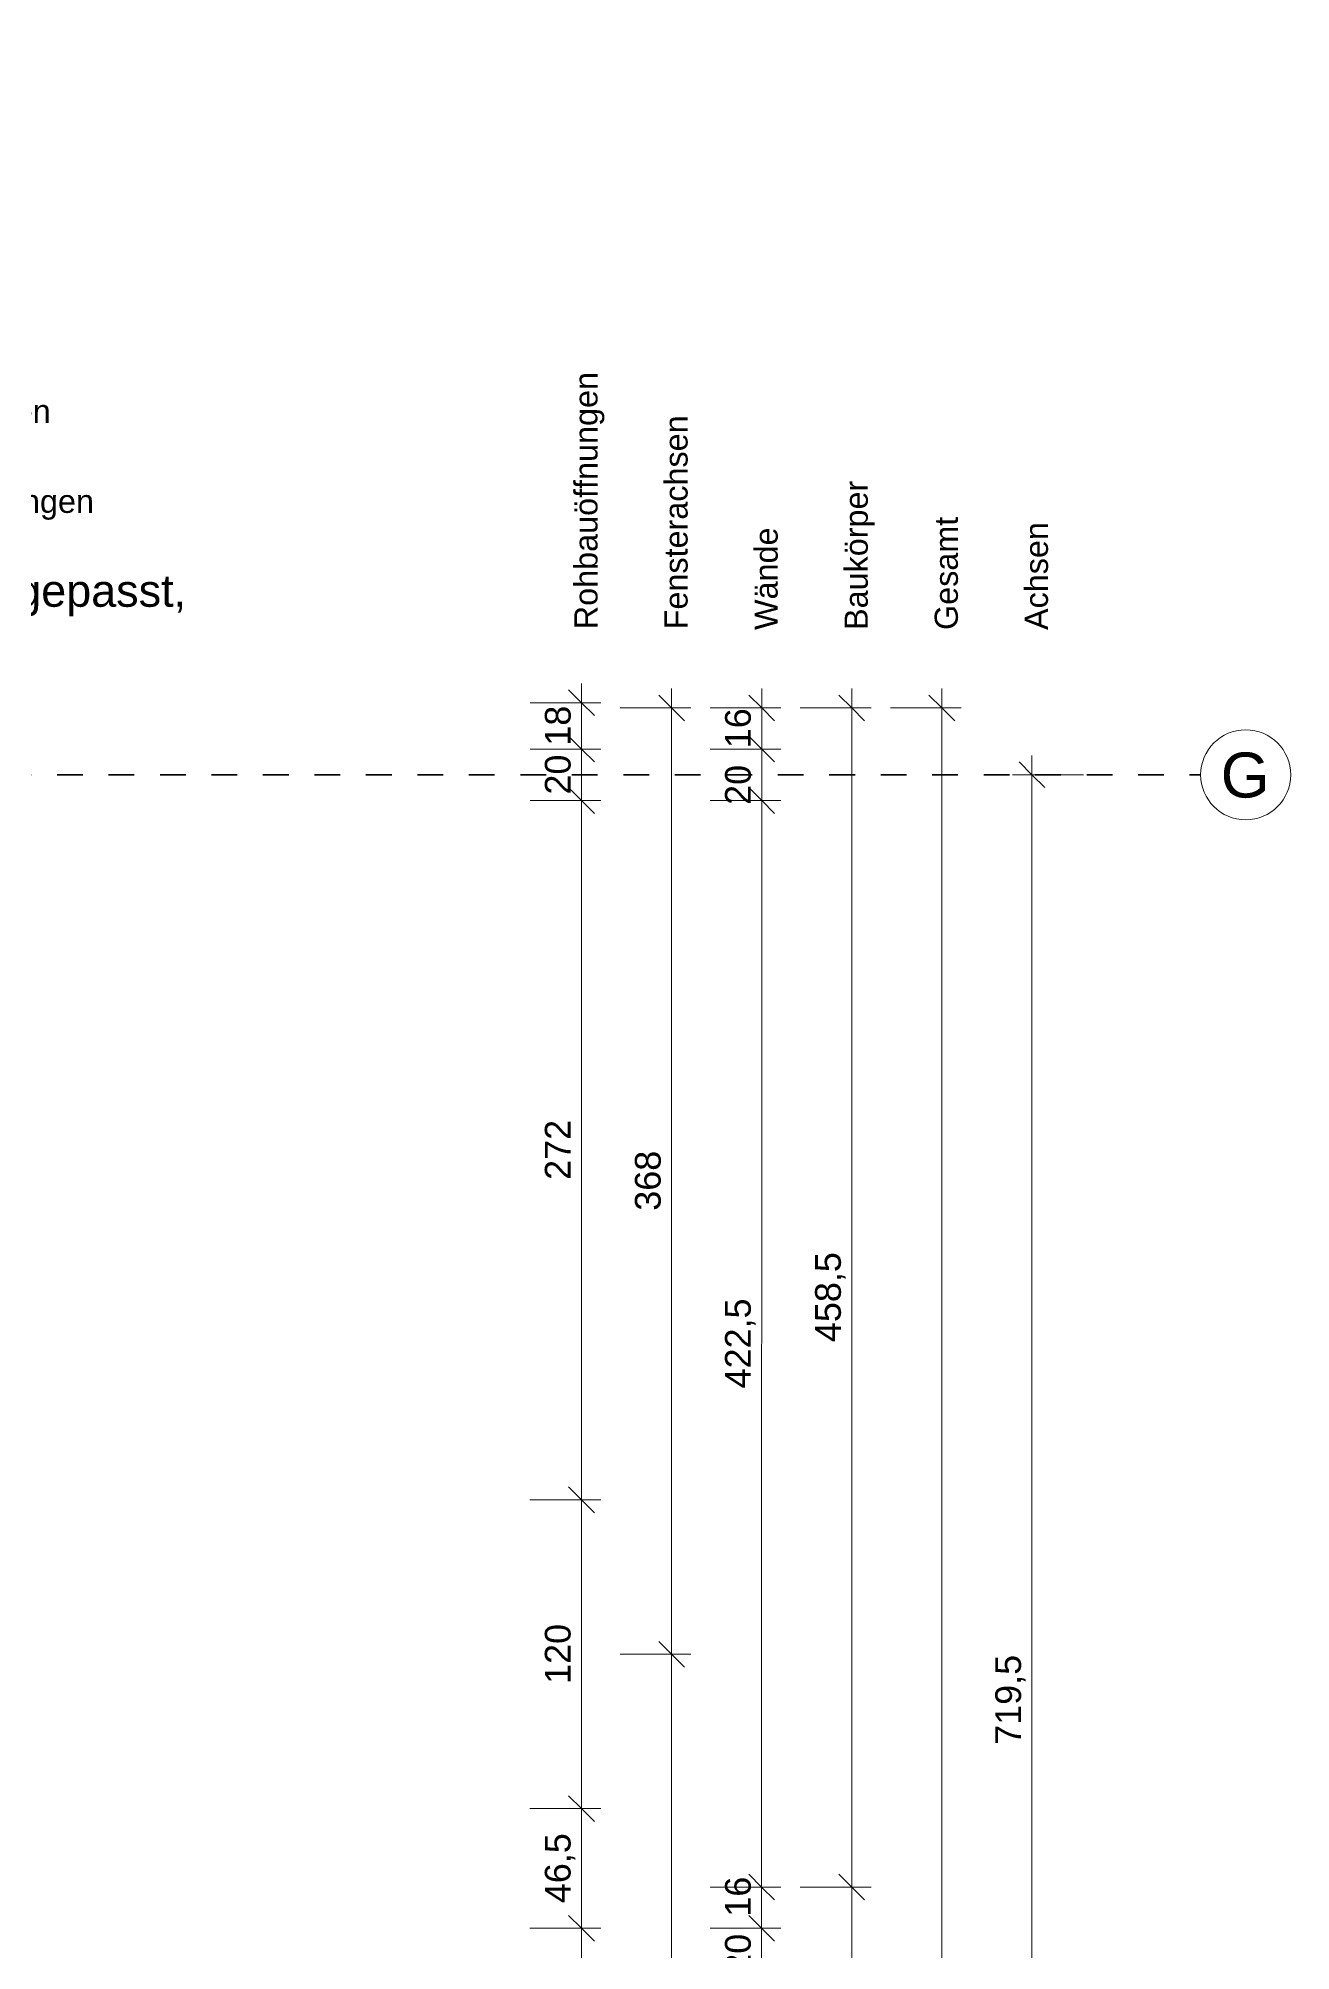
# Model space of a CAD drawing. Header units: metres. Extents: x -67.4 to -27.2, y 43.9 to 89.6.
# Drawn here: x -36.32 to -31.45, y 78.41 to 85.84 of the extents above; entities that cross this region are included whole.
import ezdxf

# ---------------------------------------------------------------- set-up
doc = ezdxf.new("R2010")
doc.units = ezdxf.units.M
doc.linetypes.add('Strich Punkt Mittel', pattern=[0.015875, 0.00635, -0.004763, 0, -0.004763])
for name, color, linetype, lineweight in [('A_Bemassung-50_', 4, 'Continuous', 9), ('A_Bemassung_', 4, 'Continuous', 9), ('A_Beschriftung_', 7, 'Continuous', 9), ('A_Raster_', 1, 'Continuous', 9), ('G-ANNO-REVC-IDEN_', 71, 'Continuous', 9)]:
    doc.layers.add(name, color=color, linetype=linetype, lineweight=lineweight)
doc.styles.add('Arial_1', font='arial.ttf', dxfattribs={"height": 0.175})
doc.styles.add('Arial_3', font='arial.ttf', dxfattribs={"height": 0.125})
doc.styles.add('Arial_5', font='arial.ttf', dxfattribs={"height": 0.1})
doc.styles.add('Arial_9', font='arial.ttf', dxfattribs={"height": 0.0018})
doc.dimstyles.new('WGA-Bemaßung', dxfattribs={"dimscale": 0.3048, "dimtxt": 0.102026, "dimasz": 0.328084, "dimexe": 0.246063, "dimexo": 0.0625, "dimgap": 0.04101, "dimtad": 1, "dimdec": 1, "dimlfac": 100, "dimrnd": 0.5, "dimdsep": 46, "dimtxsty": 'Arial_5', "dimblk1": 'OBLIQUE', "dimblk2": 'OBLIQUE', "dimsah": 1, "dimcen": 0.09, "dimdle": 0.246063, "dimazin": 2, "dimtfac": 1, "dimtdec": 4, "dimtix": 1, "dimtmove": 0, "dimatfit": 3, "dimfxl": 0.656168, "dimfxlon": 1, "dimtvp": 1, "dimtolj": 1, "dimtzin": 0, "dimarcsym": 2})
doc.dimstyles.new('WGA-Bemaßung_2', dxfattribs={"dimscale": 0.3048, "dimtxt": 0.102026, "dimasz": 0.328084, "dimexe": 0.246063, "dimexo": 0.0625, "dimgap": 0.04101, "dimtad": 1, "dimdec": 1, "dimlfac": 100, "dimrnd": 0.5, "dimdsep": 46, "dimtxsty": 'Arial_5', "dimblk1": 'OBLIQUE', "dimblk2": 'OBLIQUE', "dimsah": 1, "dimcen": 0.09, "dimdle": 0.246063, "dimazin": 2, "dimtfac": 1, "dimtdec": 4, "dimtix": 1, "dimtmove": 2, "dimatfit": 3, "dimfxl": 0.656168, "dimfxlon": 1, "dimtvp": 1, "dimtolj": 1, "dimtzin": 0, "dimarcsym": 2})
doc.dimstyles.new('WGA-Bemaßung_4', dxfattribs={"dimscale": 0.3048, "dimtxt": 0.102026, "dimasz": 0.328084, "dimexe": 0.246063, "dimexo": 0.0625, "dimgap": 0.04101, "dimtad": 1, "dimdec": 1, "dimlfac": 100, "dimrnd": 0.5, "dimdsep": 46, "dimtxsty": 'Arial_5', "dimblk1": 'OBLIQUE', "dimblk2": 'OBLIQUE', "dimsah": 1, "dimcen": 0.09, "dimdle": 0.246063, "dimazin": 2, "dimtfac": 1, "dimtdec": 4, "dimtix": 1, "dimtmove": 0, "dimatfit": 3, "dimfxl": 0.656168, "dimfxlon": 1, "dimtvp": 1, "dimtolj": 1, "dimtzin": 0, "dimarcsym": 2})

# ---------------------------------------------------------------- blocks, each defined once
blk = doc.blocks.new('Raster - BS_Achse-112124-263_PP_01OG_BT2')
at = {"layer": 'A_Beschriftung_'}
blk.add_circle((0, 0), 0.0035, dxfattribs=at)
blk = doc.blocks.new('DIMBLOCK16-263_PP_01OG_BT2')
at = {"layer": 'A_Bemassung-50_', "lineweight": 35, "transparency": 16777216}
for p, q in [((-32.4554, 82.9792), (-32.5054, 83.0292)), ((-32.4554, 82.9792), (-32.4054, 82.9292)), ((-32.4556, 75.786), (-32.5056, 75.836)), ((-32.4556, 75.786), (-32.4056, 75.736))]:
    blk.add_line(p, q, dxfattribs=at)
at = {"layer": 'A_Bemassung-50_', "transparency": 16777216}
for p, q in [((-32.4554, 83.0542), (-32.4556, 75.786)), ((-32.4554, 82.9792), (-32.5304, 82.9792)), ((-32.4554, 82.9792), (-32.2554, 82.9792)), ((-32.4556, 75.786), (-32.5306, 75.786)), ((-32.4556, 75.786), (-32.2556, 75.786))]:
    blk.add_line(p, q, dxfattribs=at)
at = {"layer": 'A_Bemassung-50_', "color": 0, "transparency": 16777216, "insert": (-32.5978, 79.2092), "char_height": 0.1, "width": 0.416266, "attachment_point": 1, "rotation": 90, "line_spacing_factor": 0.941778, "style": 'Arial_5'}
blk.add_mtext('719,5', dxfattribs=at)
blk = doc.blocks.new('_Oblique')
at = {"color": 0, "linetype": 'ByBlock', "lineweight": -2}
blk.add_line((-0.5, -0.5), (0.5, 0.5), dxfattribs=at)
blk = doc.blocks.new('DIMBLOCK23-263_PP_01OG_BT2')
at = {"layer": 'A_Bemassung-50_', "lineweight": 35, "transparency": 16777216}
for p, q in [((-32.8054, 83.2393), (-32.8554, 83.2893)), ((-32.8054, 83.2393), (-32.7554, 83.1893)), ((-32.8064, 48.5739), (-32.8564, 48.6239)), ((-32.8064, 48.5739), (-32.7564, 48.5239))]:
    blk.add_line(p, q, dxfattribs=at)
at = {"layer": 'A_Bemassung-50_', "transparency": 16777216}
for p, q in [((-32.8054, 83.3143), (-32.8064, 48.4989)), ((-32.8054, 83.2393), (-33.0054, 83.2393)), ((-32.8054, 83.2393), (-32.7304, 83.2392)), ((-32.8064, 48.5739), (-33.0064, 48.5739)), ((-32.8064, 48.5739), (-32.7314, 48.5739))]:
    blk.add_line(p, q, dxfattribs=at)
at = {"layer": 'A_Bemassung-50_', "color": 0, "transparency": 16777216, "insert": (-32.9482, 65.6947), "char_height": 0.1, "width": 0.50856, "attachment_point": 1, "rotation": 90, "line_spacing_factor": 0.941778, "style": 'Arial_5'}
blk.add_mtext('3466,5', dxfattribs=at)
blk = doc.blocks.new('DIMBLOCK24-263_PP_01OG_BT2')
at = {"layer": 'A_Bemassung-50_', "lineweight": 35, "transparency": 16777216}
for p, q in [((-33.1554, 83.2393), (-33.2054, 83.2893)), ((-33.1554, 83.2393), (-33.1054, 83.1893)), ((-33.1555, 78.6562), (-33.2055, 78.7062)), ((-33.1555, 78.6562), (-33.1055, 78.6062))]:
    blk.add_line(p, q, dxfattribs=at)
at = {"layer": 'A_Bemassung-50_', "transparency": 16777216}
for p, q in [((-33.1554, 83.3143), (-33.1555, 78.6562)), ((-33.1554, 83.2393), (-33.3554, 83.2393)), ((-33.1554, 83.2393), (-33.0804, 83.2393)), ((-33.1555, 78.6562), (-33.3555, 78.6562)), ((-33.1555, 78.6562), (-33.0805, 78.6562))]:
    blk.add_line(p, q, dxfattribs=at)
at = {"layer": 'A_Bemassung-50_', "color": 0, "transparency": 16777216, "insert": (-33.2978, 80.7743), "char_height": 0.1, "width": 0.416266, "attachment_point": 1, "rotation": 90, "line_spacing_factor": 0.941778, "style": 'Arial_5'}
blk.add_mtext('458,5', dxfattribs=at)
blk = doc.blocks.new('DIMBLOCK25-263_PP_01OG_BT2')
at = {"layer": 'A_Bemassung-50_', "transparency": 16777216}
for p, q in [((-33.1555, 78.6562), (-33.3555, 78.6562)), ((-33.1555, 78.6562), (-33.1562, 55.4683)), ((-33.1555, 78.6562), (-33.0805, 78.6562)), ((-33.1562, 55.4683), (-33.3562, 55.4683)), ((-33.1562, 55.4683), (-33.0812, 55.4683))]:
    blk.add_line(p, q, dxfattribs=at)
at = {"layer": 'A_Bemassung-50_', "lineweight": 35, "transparency": 16777216}
for p, q in [((-33.1555, 78.6562), (-33.2055, 78.7062)), ((-33.1555, 78.6562), (-33.1055, 78.6062)), ((-33.1562, 55.4683), (-33.2062, 55.5183)), ((-33.1562, 55.4683), (-33.1062, 55.4183))]:
    blk.add_line(p, q, dxfattribs=at)
at = {"layer": 'A_Bemassung-50_', "color": 0, "transparency": 16777216, "insert": (-33.2982, 66.9084), "char_height": 0.1, "width": 0.369177, "attachment_point": 1, "rotation": 90, "line_spacing_factor": 0.941778, "style": 'Arial_5'}
blk.add_mtext('2319', dxfattribs=at)
blk = doc.blocks.new('DIMBLOCK50-263_PP_01OG_BT2')
at = {"layer": 'A_Bemassung-50_', "lineweight": 35, "transparency": 16777216}
for p, q in [((-33.8555, 79.5612), (-33.9055, 79.6112)), ((-33.8555, 79.5612), (-33.8055, 79.5112)), ((-33.8556, 76.0123), (-33.9056, 76.0623)), ((-33.8556, 76.0123), (-33.8056, 75.9623))]:
    blk.add_line(p, q, dxfattribs=at)
at = {"layer": 'A_Bemassung-50_', "transparency": 16777216}
for p, q in [((-33.8555, 79.5612), (-34.0555, 79.5612)), ((-33.8556, 76.0123), (-33.8555, 79.5612)), ((-33.8555, 79.5612), (-33.7805, 79.5612)), ((-33.8556, 76.0123), (-34.0556, 76.0123)), ((-33.8556, 76.0123), (-33.7806, 76.0123))]:
    blk.add_line(p, q, dxfattribs=at)
at = {"layer": 'A_Bemassung-50_', "color": 0, "transparency": 16777216, "insert": (-33.9979, 77.6714), "char_height": 0.1, "width": 0.276883, "attachment_point": 1, "rotation": 90, "line_spacing_factor": 0.941778, "style": 'Arial_5'}
blk.add_mtext('355', dxfattribs=at)
blk = doc.blocks.new('DIMBLOCK51-263_PP_01OG_BT2')
at = {"layer": 'A_Bemassung-50_', "lineweight": 35, "transparency": 16777216}
for p, q in [((-33.8554, 83.2393), (-33.9054, 83.2893)), ((-33.8554, 83.2393), (-33.8054, 83.1893)), ((-33.8555, 79.5612), (-33.9055, 79.6112)), ((-33.8555, 79.5612), (-33.8055, 79.5112))]:
    blk.add_line(p, q, dxfattribs=at)
at = {"layer": 'A_Bemassung-50_', "transparency": 16777216}
for p, q in [((-33.8555, 79.5612), (-33.8554, 83.3143)), ((-33.8554, 83.2393), (-34.0554, 83.2393)), ((-33.8554, 83.2393), (-33.7804, 83.2393)), ((-33.8555, 79.5612), (-34.0555, 79.5612)), ((-33.8555, 79.5612), (-33.7805, 79.5612))]:
    blk.add_line(p, q, dxfattribs=at)
at = {"layer": 'A_Bemassung-50_', "color": 0, "transparency": 16777216, "insert": (-33.9978, 81.2849), "char_height": 0.1, "width": 0.276883, "attachment_point": 1, "rotation": 90, "line_spacing_factor": 0.941778, "style": 'Arial_5'}
blk.add_mtext('368', dxfattribs=at)
blk = doc.blocks.new('DIMBLOCK305-263_PP_01OG_BT2')
at = {"layer": 'A_Bemassung-50_', "transparency": 16777216}
for p, q in [((-33.5055, 78.4962), (-33.7055, 78.4962)), ((-33.5055, 78.2962), (-33.5055, 78.4962)), ((-33.5055, 78.4962), (-33.4305, 78.4962)), ((-33.5055, 78.2962), (-33.7055, 78.2962)), ((-33.5055, 78.2962), (-33.4305, 78.2962))]:
    blk.add_line(p, q, dxfattribs=at)
at = {"layer": 'A_Bemassung-50_', "lineweight": 35, "transparency": 16777216}
for p, q in [((-33.5055, 78.4962), (-33.5555, 78.5462)), ((-33.5055, 78.4962), (-33.4555, 78.4462)), ((-33.5055, 78.2962), (-33.5555, 78.3462)), ((-33.5055, 78.2962), (-33.4555, 78.2462))]:
    blk.add_line(p, q, dxfattribs=at)
at = {"layer": 'A_Bemassung-50_', "color": 0, "transparency": 16777216, "insert": (-33.6479, 78.3193), "char_height": 0.1, "width": 0.184588, "attachment_point": 1, "rotation": 90, "line_spacing_factor": 0.941778, "style": 'Arial_5'}
blk.add_mtext('20', dxfattribs=at)
blk = doc.blocks.new('DIMBLOCK306-263_PP_01OG_BT2')
at = {"layer": 'A_Bemassung-50_', "transparency": 16777216}
for p, q in [((-33.5055, 78.6562), (-33.7055, 78.6562)), ((-33.5055, 78.4962), (-33.5055, 78.6562)), ((-33.5055, 78.6562), (-33.4305, 78.6562)), ((-33.5055, 78.4962), (-33.7055, 78.4962)), ((-33.5055, 78.4962), (-33.4305, 78.4962))]:
    blk.add_line(p, q, dxfattribs=at)
at = {"layer": 'A_Bemassung-50_', "lineweight": 35, "transparency": 16777216}
for p, q in [((-33.5055, 78.6562), (-33.5555, 78.7062)), ((-33.5055, 78.6562), (-33.4555, 78.6062)), ((-33.5055, 78.4962), (-33.5555, 78.5462)), ((-33.5055, 78.4962), (-33.4555, 78.4462))]:
    blk.add_line(p, q, dxfattribs=at)
at = {"layer": 'A_Bemassung-50_', "color": 0, "transparency": 16777216, "insert": (-33.6478, 78.5411), "char_height": 0.1, "width": 0.184588, "attachment_point": 1, "rotation": 90, "line_spacing_factor": 0.941778, "style": 'Arial_5'}
blk.add_mtext('16', dxfattribs=at)
blk = doc.blocks.new('DIMBLOCK307-263_PP_01OG_BT2')
at = {"layer": 'A_Bemassung-50_', "transparency": 16777216}
for p, q in [((-33.5054, 82.8793), (-33.7054, 82.8793)), ((-33.5055, 78.6562), (-33.5054, 82.8793)), ((-33.5054, 82.8793), (-33.4304, 82.8793)), ((-33.5055, 78.6562), (-33.7055, 78.6562)), ((-33.5055, 78.6562), (-33.4305, 78.6562))]:
    blk.add_line(p, q, dxfattribs=at)
at = {"layer": 'A_Bemassung-50_', "lineweight": 35, "transparency": 16777216}
for p, q in [((-33.5054, 82.8793), (-33.5554, 82.9293)), ((-33.5054, 82.8793), (-33.4554, 82.8293)), ((-33.5055, 78.6562), (-33.5555, 78.7062)), ((-33.5055, 78.6562), (-33.4555, 78.6062))]:
    blk.add_line(p, q, dxfattribs=at)
at = {"layer": 'A_Bemassung-50_', "color": 0, "transparency": 16777216, "insert": (-33.6478, 80.5943), "char_height": 0.1, "width": 0.416266, "attachment_point": 1, "rotation": 90, "line_spacing_factor": 0.941778, "style": 'Arial_5'}
blk.add_mtext('422,5', dxfattribs=at)
blk = doc.blocks.new('DIMBLOCK308-263_PP_01OG_BT2')
at = {"layer": 'A_Bemassung-50_', "lineweight": 35, "transparency": 16777216}
for p, q in [((-33.5054, 83.0793), (-33.5554, 83.1293)), ((-33.5054, 83.0793), (-33.4554, 83.0293)), ((-33.5054, 82.8793), (-33.5554, 82.9293)), ((-33.5054, 82.8793), (-33.4554, 82.8293))]:
    blk.add_line(p, q, dxfattribs=at)
at = {"layer": 'A_Bemassung-50_', "transparency": 16777216}
for p, q in [((-33.5054, 83.0793), (-33.7054, 83.0793)), ((-33.5054, 82.8793), (-33.5054, 83.0793)), ((-33.5054, 83.0793), (-33.4304, 83.0793)), ((-33.5054, 82.8793), (-33.7054, 82.8793)), ((-33.5054, 82.8793), (-33.4304, 82.8793))]:
    blk.add_line(p, q, dxfattribs=at)
at = {"layer": 'A_Bemassung-50_', "color": 0, "transparency": 16777216, "insert": (-33.6477, 82.8623), "char_height": 0.1, "width": 0.184588, "attachment_point": 1, "rotation": 90, "line_spacing_factor": 0.941778, "style": 'Arial_5'}
blk.add_mtext('20', dxfattribs=at)
blk = doc.blocks.new('DIMBLOCK309-263_PP_01OG_BT2')
at = {"layer": 'A_Bemassung-50_', "lineweight": 35, "transparency": 16777216}
for p, q in [((-33.5054, 83.2393), (-33.5554, 83.2893)), ((-33.5054, 83.2393), (-33.4554, 83.1893)), ((-33.5054, 83.0793), (-33.5554, 83.1293)), ((-33.5054, 83.0793), (-33.4554, 83.0293))]:
    blk.add_line(p, q, dxfattribs=at)
at = {"layer": 'A_Bemassung-50_', "transparency": 16777216}
for p, q in [((-33.5054, 83.0793), (-33.5054, 83.3143)), ((-33.5054, 83.2393), (-33.7054, 83.2393)), ((-33.5054, 83.2393), (-33.4304, 83.2393)), ((-33.5054, 83.0793), (-33.7054, 83.0793)), ((-33.5054, 83.0793), (-33.4304, 83.0793))]:
    blk.add_line(p, q, dxfattribs=at)
at = {"layer": 'A_Bemassung-50_', "color": 0, "transparency": 16777216, "insert": (-33.6477, 83.0824), "char_height": 0.1, "width": 0.184588, "attachment_point": 1, "rotation": 90, "line_spacing_factor": 0.941778, "style": 'Arial_5'}
blk.add_mtext('16', dxfattribs=at)
blk = doc.blocks.new('BS_Maßkette_AT_PP - oben oder links-9573065-263_PP_01OG_BT2')
at = {"layer": 'A_Beschriftung_', "char_height": 0.0018, "attachment_point": 1, "style": 'Arial_9'}
for s, insert, width in [('Achsen', (0, 0.00022), 0.0099409), ('Gesamt', (0, -0.00678), 0.0102616), ('Baukörper', (0, -0.01378), 0.0137089), ('Wände', (0, -0.02078), 0.0096203), ('Fensterachsen', (0, -0.02778), 0.019481), ('Rohbauöffnungen', (0, -0.03478), 0.0238101)]:
    blk.add_mtext(s, dxfattribs=dict(at, insert=insert, width=width))
blk = doc.blocks.new('BS_Maßkette_AT_PP - unten oder rechts-9573063-263_PP_01OG_BT2')
at = {"layer": 'A_Beschriftung_', "char_height": 0.0018, "attachment_point": 1, "style": 'Arial_9'}
for s, insert, width in [('Rohbauöffnungen', (-0.00017, 0.00021), 0.0238101), ('Fensterachsen', (-0.00018, -0.00679), 0.019481), ('Wände', (-0.00023, -0.01379), 0.0096203), ('Baukörper', (-0.00023, -0.02079), 0.0137089), ('Gesamt', (-0.00023, -0.02779), 0.0102616), ('Achsen', (-0.00023, -0.03479), 0.0099409)]:
    blk.add_mtext(s, dxfattribs=dict(at, insert=insert, width=width))
blk = doc.blocks.new('DIMBLOCK626-263_PP_01OG_BT2')
at = {"layer": 'A_Bemassung-50_', "transparency": 16777216}
for p, q in [((-34.2054, 83.3343), (-34.2054, 83.0793)), ((-34.2054, 83.2593), (-34.4054, 83.2593)), ((-34.2054, 83.2593), (-34.1304, 83.2593)), ((-34.2054, 83.0793), (-34.4054, 83.0793)), ((-34.2054, 83.0793), (-34.1304, 83.0793))]:
    blk.add_line(p, q, dxfattribs=at)
at = {"layer": 'A_Bemassung-50_', "lineweight": 35, "transparency": 16777216}
for p, q in [((-34.2054, 83.2593), (-34.2554, 83.3093)), ((-34.2054, 83.2593), (-34.1554, 83.2093)), ((-34.2054, 83.0793), (-34.2554, 83.1293)), ((-34.2054, 83.0793), (-34.1554, 83.0293))]:
    blk.add_line(p, q, dxfattribs=at)
at = {"layer": 'A_Bemassung-50_', "color": 0, "transparency": 16777216, "insert": (-34.3477, 83.0924), "char_height": 0.1, "width": 0.184588, "attachment_point": 1, "rotation": 90, "line_spacing_factor": 0.941778, "style": 'Arial_5'}
blk.add_mtext('18', dxfattribs=at)
blk = doc.blocks.new('DIMBLOCK627-263_PP_01OG_BT2')
at = {"layer": 'A_Bemassung-50_', "lineweight": 35, "transparency": 16777216}
for p, q in [((-34.2054, 83.0793), (-34.2554, 83.1293)), ((-34.2054, 83.0793), (-34.1554, 83.0293)), ((-34.2054, 82.8793), (-34.2554, 82.9293)), ((-34.2054, 82.8793), (-34.1554, 82.8293))]:
    blk.add_line(p, q, dxfattribs=at)
at = {"layer": 'A_Bemassung-50_', "transparency": 16777216}
for p, q in [((-34.2054, 83.0793), (-34.4054, 83.0793)), ((-34.2054, 83.0793), (-34.2054, 82.8793)), ((-34.2054, 83.0793), (-34.1304, 83.0793)), ((-34.2054, 82.8793), (-34.4054, 82.8793)), ((-34.2054, 82.8793), (-34.1304, 82.8793))]:
    blk.add_line(p, q, dxfattribs=at)
at = {"layer": 'A_Bemassung-50_', "color": 0, "transparency": 16777216, "insert": (-34.3477, 82.9024), "char_height": 0.1, "width": 0.184588, "attachment_point": 1, "rotation": 90, "line_spacing_factor": 0.941778, "style": 'Arial_5'}
blk.add_mtext('20', dxfattribs=at)
blk = doc.blocks.new('DIMBLOCK628-263_PP_01OG_BT2')
at = {"layer": 'A_Bemassung-50_', "transparency": 16777216}
for p, q in [((-34.2054, 82.8793), (-34.4054, 82.8793)), ((-34.2054, 82.8793), (-34.2055, 80.1612)), ((-34.2054, 82.8793), (-34.1304, 82.8793)), ((-34.2055, 80.1612), (-34.4055, 80.1612)), ((-34.2055, 80.1612), (-34.1305, 80.1612))]:
    blk.add_line(p, q, dxfattribs=at)
at = {"layer": 'A_Bemassung-50_', "lineweight": 35, "transparency": 16777216}
for p, q in [((-34.2054, 82.8793), (-34.2554, 82.9293)), ((-34.2054, 82.8793), (-34.1554, 82.8293)), ((-34.2055, 80.1612), (-34.2555, 80.2112)), ((-34.2055, 80.1612), (-34.1555, 80.1112))]:
    blk.add_line(p, q, dxfattribs=at)
at = {"layer": 'A_Bemassung-50_', "color": 0, "transparency": 16777216, "insert": (-34.3478, 81.4049), "char_height": 0.1, "width": 0.276883, "attachment_point": 1, "rotation": 90, "line_spacing_factor": 0.941778, "style": 'Arial_5'}
blk.add_mtext('272', dxfattribs=at)
blk = doc.blocks.new('DIMBLOCK629-263_PP_01OG_BT2')
at = {"layer": 'A_Bemassung-50_', "lineweight": 35, "transparency": 16777216}
for p, q in [((-34.2055, 80.1612), (-34.2555, 80.2112)), ((-34.2055, 80.1612), (-34.1555, 80.1112)), ((-34.2055, 78.9612), (-34.2555, 79.0112)), ((-34.2055, 78.9612), (-34.1555, 78.9112))]:
    blk.add_line(p, q, dxfattribs=at)
at = {"layer": 'A_Bemassung-50_', "transparency": 16777216}
for p, q in [((-34.2055, 80.1612), (-34.4055, 80.1612)), ((-34.2055, 80.1612), (-34.2055, 78.9612)), ((-34.2055, 80.1612), (-34.1305, 80.1612)), ((-34.2055, 78.9612), (-34.4055, 78.9612)), ((-34.2055, 78.9612), (-34.1305, 78.9612))]:
    blk.add_line(p, q, dxfattribs=at)
at = {"layer": 'A_Bemassung-50_', "color": 0, "transparency": 16777216, "insert": (-34.3478, 79.4458), "char_height": 0.1, "width": 0.276883, "attachment_point": 1, "rotation": 90, "line_spacing_factor": 0.941778, "style": 'Arial_5'}
blk.add_mtext('120', dxfattribs=at)
blk = doc.blocks.new('DIMBLOCK630-263_PP_01OG_BT2')
at = {"layer": 'A_Bemassung-50_', "transparency": 16777216}
for p, q in [((-34.2055, 78.9612), (-34.4055, 78.9612)), ((-34.2055, 78.9612), (-34.2055, 78.4962)), ((-34.2055, 78.9612), (-34.1305, 78.9612)), ((-34.2055, 78.4962), (-34.4055, 78.4962)), ((-34.2055, 78.4962), (-34.1305, 78.4962))]:
    blk.add_line(p, q, dxfattribs=at)
at = {"layer": 'A_Bemassung-50_', "lineweight": 35, "transparency": 16777216}
for p, q in [((-34.2055, 78.9612), (-34.2555, 79.0112)), ((-34.2055, 78.9612), (-34.1555, 78.9112)), ((-34.2055, 78.4962), (-34.2555, 78.5462)), ((-34.2055, 78.4962), (-34.1555, 78.4462))]:
    blk.add_line(p, q, dxfattribs=at)
at = {"layer": 'A_Bemassung-50_', "color": 0, "transparency": 16777216, "insert": (-34.3478, 78.5937), "char_height": 0.1, "width": 0.323972, "attachment_point": 1, "rotation": 90, "line_spacing_factor": 0.941778, "style": 'Arial_5'}
blk.add_mtext('46,5', dxfattribs=at)
blk = doc.blocks.new('DIMBLOCK631-263_PP_01OG_BT2')
at = {"layer": 'A_Bemassung-50_', "transparency": 16777216}
for p, q in [((-34.2055, 78.4962), (-34.4055, 78.4962)), ((-34.2055, 78.4962), (-34.2056, 76.6123)), ((-34.2055, 78.4962), (-34.1305, 78.4962)), ((-34.2056, 76.6123), (-34.4056, 76.6123)), ((-34.2056, 76.6123), (-34.1306, 76.6123))]:
    blk.add_line(p, q, dxfattribs=at)
at = {"layer": 'A_Bemassung-50_', "lineweight": 35, "transparency": 16777216}
for p, q in [((-34.2055, 78.4962), (-34.2555, 78.5462)), ((-34.2055, 78.4962), (-34.1555, 78.4462)), ((-34.2056, 76.6123), (-34.2556, 76.6623)), ((-34.2056, 76.6123), (-34.1556, 76.5623))]:
    blk.add_line(p, q, dxfattribs=at)
at = {"layer": 'A_Bemassung-50_', "color": 0, "transparency": 16777216, "insert": (-34.3479, 77.3808), "char_height": 0.1, "width": 0.416266, "attachment_point": 1, "rotation": 90, "line_spacing_factor": 0.941778, "style": 'Arial_5'}
blk.add_mtext('188,5', dxfattribs=at)

msp = doc.modelspace()

# ---------------------------------------------------------------- linework, layer by layer
at = {"layer": 'A_Raster_', "linetype": 'Strich Punkt Mittel', "lineweight": 35}
msp.add_line((-56.2428, 82.98), (-31.8, 82.9792), dxfattribs=at)

# ---------------------------------------------------------------- block references
at = {"layer": 'A_Beschriftung_'}
for name, p, xscale, yscale, zscale, rotation in [('BS_Maßkette_AT_PP - oben oder links-9573065-263_PP_01OG_BT2', (-37.099, 85.8261), 50, 50, 50, 359.998275878371), ('BS_Maßkette_AT_PP - unten oder rechts-9573063-263_PP_01OG_BT2', (-34.2227, 83.5536), 50, 50, 50, 90.0000000000003), ('Raster - BS_Achse-112124-263_PP_01OG_BT2', (-31.625, 82.9792), 49.99999999999998, 49.99999999999998, 49.99999999999998, 269.9982758784548)]:
    msp.add_blockref(name, p, dxfattribs=dict(at, xscale=xscale, yscale=yscale, zscale=zscale, rotation=rotation))

# ---------------------------------------------------------------- texts
at = {"layer": 'A_Beschriftung_', "insert": (-31.7222, 83.0658), "char_height": 0.175, "width": 0.232489, "attachment_point": 1, "style": 'Arial_1'}
msp.add_mtext('G', dxfattribs=at)
at = {"layer": 'G-ANNO-REVC-IDEN_', "insert": (-37.1975, 83.7573), "char_height": 0.125, "width": 1.755696, "attachment_point": 1, "style": 'Arial_3'}
msp.add_mtext('Gefälle angepasst,', dxfattribs=at)

# ---------------------------------------------------------------- dimensions: what is measured, and where the dimension line sits
at = {"layer": 'A_Bemassung_'}
for base, p1, p2, dimstyle, override, picture, middle in [((-34.2054, 83.0793), (-34.4054, 83.2593), (-34.4054, 83.0793), 'WGA-Bemaßung_4', {"dimpost": '<>', "dimfxl": 0.18}, 'DIMBLOCK626-263_PP_01OG_BT2', (-34.2689, 83.1693)), ((-33.8554, 83.2393), (-34.0555, 79.5612), (-34.0554, 83.2393), 'WGA-Bemaßung', {"dimpost": '<>', "dimfxl": 3.678104}, 'DIMBLOCK51-263_PP_01OG_BT2', (-33.919, 81.4002)), ((-33.5054, 83.2393), (-33.7054, 83.0793), (-33.7054, 83.2393), 'WGA-Bemaßung', {"dimpost": '<>', "dimfxl": 0.16}, 'DIMBLOCK309-263_PP_01OG_BT2', (-33.5689, 83.1593)), ((-33.1555, 78.6562), (-33.3554, 83.2393), (-33.3555, 78.6562), 'WGA-Bemaßung', {"dimpost": '<>', "dimfxl": 4.583104}, 'DIMBLOCK24-263_PP_01OG_BT2', (-33.219, 80.9477)), ((-32.8064, 48.5739), (-33.0054, 83.2393), (-33.0064, 48.5739), 'WGA-Bemaßung', {"dimpost": '<>', "dimfxl": 34.665387}, 'DIMBLOCK23-263_PP_01OG_BT2', (-32.8695, 65.9066)), ((-34.2054, 82.8793), (-34.4054, 83.0793), (-34.4054, 82.8793), 'WGA-Bemaßung_4', {"dimpost": '<>', "dimfxl": 0.2}, 'DIMBLOCK627-263_PP_01OG_BT2', (-34.2689, 82.9793)), ((-32.4556, 75.786), (-32.2554, 82.9792), (-32.2556, 75.786), 'WGA-Bemaßung', {"dimpost": '<>', "dimfxl": 7.193216}, 'DIMBLOCK16-263_PP_01OG_BT2', (-32.5191, 79.3826)), ((-34.2055, 80.1612), (-34.4054, 82.8793), (-34.4055, 80.1612), 'WGA-Bemaßung_4', {"dimpost": '<>', "dimfxl": 2.718104}, 'DIMBLOCK628-263_PP_01OG_BT2', (-34.2681, 81.5202)), ((-33.5054, 82.8793), (-33.7055, 78.6562), (-33.7054, 82.8793), 'WGA-Bemaßung', {"dimpost": '<>', "dimfxl": 4.223104}, 'DIMBLOCK307-263_PP_01OG_BT2', (-33.569, 80.7677)), ((-34.2055, 78.9612), (-34.4055, 80.1612), (-34.4055, 78.9612), 'WGA-Bemaßung_4', {"dimpost": '<>', "dimfxl": 1.2}, 'DIMBLOCK629-263_PP_01OG_BT2', (-34.2691, 79.5612)), ((-33.8555, 79.5612), (-34.0556, 76.0123), (-34.0555, 79.5612), 'WGA-Bemaßung', {"dimpost": '<>', "dimfxl": 3.548862}, 'DIMBLOCK50-263_PP_01OG_BT2', (-33.9191, 77.7868)), ((-34.2055, 78.4962), (-34.4055, 78.9612), (-34.4055, 78.4962), 'WGA-Bemaßung_4', {"dimpost": '<>', "dimfxl": 0.465}, 'DIMBLOCK630-263_PP_01OG_BT2', (-34.2691, 78.7287)), ((-33.1562, 55.4683), (-33.3555, 78.6562), (-33.3562, 55.4683), 'WGA-Bemaßung', {"dimpost": '<>', "dimfxl": 23.187835}, 'DIMBLOCK25-263_PP_01OG_BT2', (-33.2195, 67.0622)), ((-34.2056, 76.6123), (-34.4055, 78.4962), (-34.4056, 76.6123), 'WGA-Bemaßung_4', {"dimpost": '<>', "dimfxl": 1.883862}, 'DIMBLOCK631-263_PP_01OG_BT2', (-34.2691, 77.5543)), ((-33.5055, 78.4962), (-33.7055, 78.2962), (-33.7055, 78.4962), 'WGA-Bemaßung', {"dimpost": '<>', "dimfxl": 0.2}, 'DIMBLOCK305-263_PP_01OG_BT2', (-33.5691, 78.3962))]:
    dim = msp.add_linear_dim(base=base, p1=p1, p2=p2, angle=89.99828, dimstyle=dimstyle, override=override, dxfattribs=at)
    dim.commit()
    dim.dimension.update_dxf_attribs({"geometry": picture, "text_midpoint": middle})
for base, p1, p2, override, picture, middle in [((-33.5054, 83.0793), (-33.7054, 82.8793), (-33.7054, 83.0793), {"dimpost": '<>', "dimfxl": 0.2}, 'DIMBLOCK308-263_PP_01OG_BT2', (-33.581, 82.9546)), ((-33.5055, 78.6562), (-33.7055, 78.4962), (-33.7055, 78.6562), {"dimpost": '<>', "dimfxl": 0.16}, 'DIMBLOCK306-263_PP_01OG_BT2', (-33.5812, 78.6334))]:
    dim = msp.add_linear_dim(base=base, p1=p1, p2=p2, angle=89.99828, dimstyle='WGA-Bemaßung_2', override=override, dxfattribs=at)
    dim.commit()
    dim.dimension.update_dxf_attribs({"geometry": picture, "text_midpoint": middle, "dimtype": 160, "text_rotation": 90})

doc.saveas('drawing.dxf')
